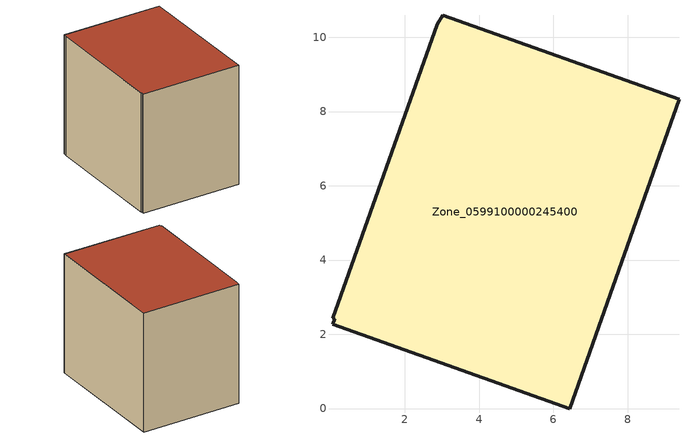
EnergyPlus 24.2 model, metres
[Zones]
Zone_0599100000245400
 floor ground (C_G): 3.02,10.59 9.38,8.33 6.44,0 0.05,2.27 0.1,2.42 0.05,2.43 2.87,10.36 z0.46
 wall outside (C_F): 2.87,10.36 0.05,2.43 0.1,2.42 0.05,2.27 6.44,0 9.38,8.33 3.02,10.59 2.87,10.36 z0.46:8.6
 roof outside (C_R): 9.38,8.33 3.02,10.59 2.87,10.36 0.05,2.43 0.1,2.42 0.05,2.27 6.44,0 z8.6
[BUILDING]
Pand.0599100000245400: North Axis=0; Terrain=City; Loads Convergence Tolerance Value=0.04; Temperature Convergence Tolerance Value=0.4; Solar Distribution=FullExterior; Maximum Number of Warmup Days=25; Minimum Number of Warmup Days=1
[Site:Location]
Rotterdam.The.Hague.AP_ZH_NLD Design_Conditions: Latitude=51.96; Longitude=4.45; Time Zone=1; Elevation=-4.5
[SITE:GROUNDTEMPERATURE:BUILDINGSURFACE]
18, 18, 18, 18, 18, 18, 18, 18, 18, 18, 18, 18
[MATERIAL] Thermal Absorptance=0.9; Solar Absorptance=0.7; Visible Absorptance=0.7
Name | Roughness | Thickness | Conductivity | Density | Specific Heat
G.TC.1965-1974 | MediumSmooth | 0.15 | 0.882353 | 540 | 1210
F.TC.1965-1974 | Rough | 0.3 | 0.697674 | 1920 | 840
R.TC.1965-1974 | MediumRough | 0.2 | 0.232558 | 1500 | 1000
[CONSTRUCTION]
C_G: G.TC.1965-1974
C_F: F.TC.1965-1974
C_R: R.TC.1965-1974
[ZONE]
Zone_0599100000245400: Type=1; Multiplier=1; Ceiling Height=Autocalculate; Volume=Autocalculate; Floor Area=autocalculate; Part of Total Floor Area=Yes
[ZONEINFILTRATION:DESIGNFLOWRATE]
Infil_Zone_0599100000245400: Zone or ZoneList or Space or SpaceList=Zone_0599100000245400; Schedule=AlwaysOn; Design Flow Rate Calculation Method=Flow/Area; Flow Rate per Floor Area=0.003; Constant Term Coefficient=1; Temperature Term Coefficient=0; Velocity Term Coefficient=0; Velocity Squared Term Coefficient=0
[HVACTEMPLATE:ZONE:IDEALLOADSAIRSYSTEM]
Zone_0599100000245400: Maximum Heating Supply Air Temperature=50; Minimum Cooling Supply Air Temperature=13; Maximum Heating Supply Air Humidity Ratio=0.0156; Minimum Cooling Supply Air Humidity Ratio=0.0077; Heating Limit=NoLimit; Cooling Limit=NoLimit; Dehumidification Control Type=ConstantSensibleHeatRatio; Cooling Sensible Heat Ratio=0.7; Dehumidification Setpoint=60; Humidification Control Type=None; Humidification Setpoint=30; Outdoor Air Method=None; Outdoor Air Flow Rate per Person=0.00944; Outdoor Air Flow Rate per Zone Floor Area=0; Outdoor Air Flow Rate per Zone=0; Demand Controlled Ventilation Type=None; Outdoor Air Economizer Type=NoEconomizer; Heat Recovery Type=None; Sensible Heat Recovery Effectiveness=0.7; Latent Heat Recovery Effectiveness=0.65
[ZONECONTROL:THERMOSTAT]
ThermostatControl_Zone_0599100000245400: Zone or ZoneList=Zone_0599100000245400; Control Type Schedule=DualSetpointControlType; Control 1=Thermostat_Zone_0599100000245400; Temperature Difference Between Cutout And Setpoint=0
[THERMOSTATSETPOINT:DUALSETPOINT]
Thermostat_Zone_0599100000245400: Heating Setpoint Temperature Schedule=HeatingSetpoint_Zone_0599100000245400; Cooling Setpoint Temperature Schedule=CoolingSetpoint_Zone_0599100000245400
[SCHEDULE:COMPACT]
HeatingSetpoint_Zone_0599100000245400: Through: 12/31, For: AllDays, Until: 24:00, 21
CoolingSetpoint_Zone_0599100000245400: Through: 12/31, For: AllDays, Until: 24:00, 24
DualSetpointControlType: Through: 12/31, For: AllDays, Until: 24:00, 4
AlwaysOn: Through: 12/31, For: AllDays, Until: 24:00, 1
